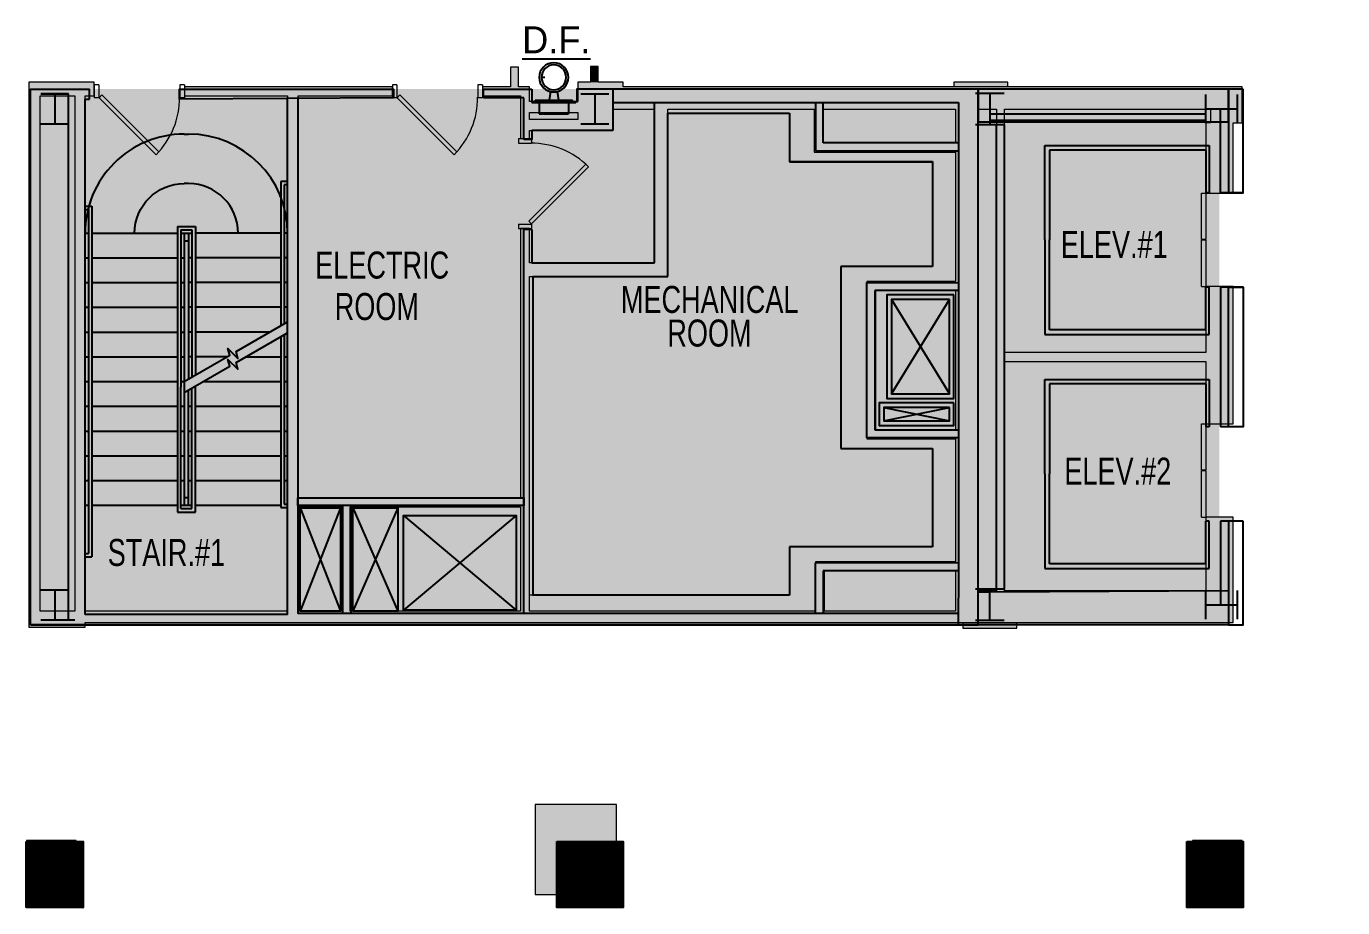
# Model space of a CAD drawing. Header units: inches. Extents: x 1209 to 3903, y 11893 to 13703.
# Drawn here: x 1970 to 2555, y 12635 to 13027 of the extents above; entities that cross this region are included whole.
import ezdxf
from ezdxf.enums import TextEntityAlignment as Align

# ---------------------------------------------------------------- set-up
doc = ezdxf.new("R2010")
doc.units = ezdxf.units.IN
doc.header["$MEASUREMENT"] = 0
for name, color, linetype in [('L1$0$A-Plmb', 8, 'Continuous'), ('L1$0$Plaza America BA02$0$17', 8, 'Continuous'), ('L1$0$Plaza America BA02$0$19', 8, 'Continuous'), ('L1$0$Plaza America BA02$0$51', 8, 'Continuous'), ('L1$0$Plaza America BA02$0$9', 8, 'Continuous'), ('L1$0$SCOPE', 8, 'Continuous')]:
    doc.layers.add(name, color=color, linetype=linetype)
for name, color, linetype, lineweight in [('X2$0$A-DETL', 8, 'Continuous', 13), ('X2$0$A-DETL-GENF', 247, 'Continuous', 9), ('X2$0$A-DOOR', 8, 'Continuous', 13), ('X2$0$A-DOOR-FRAM', 8, 'Continuous', 20), ('X2$0$A-WALL', 8, 'Continuous', 13), ('X2$0$A-WALL-PATT', 8, 'Continuous', 13), ('X2$0$I-WALL', 8, 'Continuous', 13), ('X2$0$Q-SPCQ', 8, 'Continuous', 13), ('X2$0$S-COLS', 8, 'Continuous', 13)]:
    doc.layers.add(name, color=color, linetype=linetype, lineweight=lineweight)
doc.styles.add('L1$0$Plaza America BA02$0$STANDARD', font='txt')
pattern_1 = [(45, (-12694.47085, 2490.9853), (-0.441941738, 0.441941738), [])]

# ---------------------------------------------------------------- blocks, each defined once
blk = doc.blocks.new('X2$0$Single Flush - OTJ_SOLIDFLUSH_ALUM-4757540-FIRST FLOOR DEMOLITION')
at = {"layer": 'X2$0$A-DOOR'}
for p, q in [((-7.42, 28.2), (-8.65, 26.96)), ((-8.65, 26.96), (16.67, 1.64)), ((17.91, 2.87), (-7.42, 28.2)), ((16.67, 1.64), (17.91, 2.87))]:
    blk.add_line(p, q, dxfattribs=at)
blk.add_arc((17.91, 2.87), 35.81, 135, 180.5, dxfattribs=at)
at = {"layer": 'X2$0$A-DOOR-FRAM'}
for p, q in [((-20, -2.88), (-20, 2.87)), ((-20, 2.87), (-18, 2.87)), ((-18, -2.88), (-18, 2.87)), ((18, -2.88), (18, 2.87)), ((18, 2.87), (20, 2.87)), ((20, -2.88), (20, 2.87)), ((-20, -2.88), (-18, -2.88)), ((18, -2.88), (20, -2.88))]:
    blk.add_line(p, q, dxfattribs=at)
blk = doc.blocks.new('X2$0$Concrete-Rectangular-Column - 22_ X 25_-5105699-FIRST FLOOR DEMOLITION')
at = {"layer": 'X2$0$S-COLS'}
blk.add_hatch(color=256, dxfattribs=at).paths.add_polyline_path([(12, 7), (12, 11), (-12, 11), (-12, -11), (12, -11), (12, -5)], flags=0)
for p, q in [((12, 11), (-12, 11)), ((-12, 11), (-12, -11)), ((12, -11), (12, 11)), ((-12, -11), (12, -11))]:
    blk.add_line(p, q, dxfattribs=at)
blk = doc.blocks.new('X2$0$Concrete-Rectangular-Column - 36_ X 40_-5107973-FIRST FLOOR DEMOLITION')
at = {"layer": 'X2$0$S-COLS'}
blk.add_hatch(color=256, dxfattribs=at).paths.add_polyline_path([(18, -20), (18, 20), (-18, 20), (-18, -20)], flags=0)
for p, q in [((18, 20), (-18, 20)), ((-18, 20), (-18, -20)), ((18, -20), (18, 20)), ((-18, -20), (18, -20))]:
    blk.add_line(p, q, dxfattribs=at)
blk = doc.blocks.new('X2$0$Elevator Door-Center _1_ - 41_-5274521-FIRST FLOOR DEMOLITION')
at = {"layer": 'X2$0$Q-SPCQ'}
for p, q in [((-24.65, 8), (-4.03, 8)), ((-24.65, 8), (-24.65, 6)), ((-4.03, 6), (-24.65, 6)), ((-4.03, 6), (-4.03, 8)), ((-3.78, 8), (16.85, 8)), ((-3.78, 6), (-3.78, 8)), ((16.85, 6), (-3.78, 6)), ((16.85, 8), (16.85, 6))]:
    blk.add_line(p, q, dxfattribs=at)
blk = doc.blocks.new('L1$0$Plaza America BA02$0$W12X14')
for p, q in [((-74.25, 80.249625), (74.25, 80.249625)), ((0, 80.249625), (0, -80.249625)), ((-74.25, -80.249625), (74.25, -80.249625))]:
    blk.add_line(p, q)
blk = doc.blocks.new('L1$0$Plaza America BA02$0$COLELE')
for p, q in [((-75.75, 83.999625), (75.75, 83.999625)), ((0, 83.999625), (0, -83.999625)), ((-75.75, -83.999625), (75.75, -83.999625))]:
    blk.add_line(p, q)

msp = doc.modelspace()

# ---------------------------------------------------------------- hatches: boundary and pattern name
at = {"layer": 'L1$0$SCOPE'}
h = msp.add_hatch(dxfattribs=at)
h.set_pattern_fill('ANSI31', color=256, scale=5, style=0)
h.set_pattern_definition(pattern_1)
h.paths.add_polyline_path([(1969.91, 12664.78), (1995.03, 12664.78), (1995.03, 12635.43), (1969.91, 12635.43)])
h = msp.add_hatch(dxfattribs=at)
h.set_pattern_fill('ANSI31', color=256, scale=5, style=0)
h.set_pattern_definition(pattern_1)
h.paths.add_polyline_path([(2205.53, 12664.78), (2234.98, 12664.78), (2234.98, 12635.43), (2205.53, 12635.43)])
h = msp.add_hatch(dxfattribs=at)
h.set_pattern_fill('ANSI31', color=256, scale=5, style=0)
h.set_pattern_definition([(45, (-12697.4832, 2490.9853), (-0.441941738, 0.441941738), [])])
h.paths.add_polyline_path([(2485.38, 12664.78), (2510.35, 12664.78), (2510.35, 12635.43), (2485.38, 12635.43)])
at = {"layer": 'X2$0$A-DETL-GENF'}
h = msp.add_hatch(color=256, dxfattribs=at)
h.paths.add_polyline_path([(2930.86, 12643.67), (2930.86, 12659.84), (2970.46, 12659.84), (2970.46, 12683.41), (2973.96, 12683.41), (2973.96, 12644.86), (3074.46, 12644.86), (3074.46, 12726.41), (3070.46, 12726.41), (3070.46, 12733.41), (3074.46, 12733.41), (3074.46, 12916.76), (3134.26, 12916.76), (3134.26, 12996.11), (2954.46, 12996.11), (2954.46, 12862.87), (3014.46, 12862.87), (3014.46, 12859.37), (2978.46, 12859.37), (2978.46, 12733.41), (3025.46, 12733.41), (3025.46, 12726.41), (2973.96, 12726.41), (2973.96, 12723.41), (2970.46, 12723.41), (2970.46, 12757.39), (2968.96, 12757.39), (2968.96, 12760.89), (2970.46, 12760.89), (2970.46, 12859.37), (2928.46, 12859.37), (2928.46, 12814.88), (2924.96, 12814.88), (2924.96, 12859.37), (2872.23, 12859.37), (2872.23, 12771.38), (2924.96, 12771.38), (2924.96, 12774.88), (2928.46, 12774.88), (2928.46, 12760.89), (2928.96, 12760.89), (2928.96, 12757.39), (2860.86, 12757.36), (2860.86, 12734.57), (2857.36, 12734.57), (2857.36, 12757.36), (2856.73, 12757.36), (2856.73, 12784.36), (2852.22, 12784.36), (2852.22, 12788.36), (2868.73, 12788.36), (2868.73, 12862.87), (2930.46, 12862.87), (2930.46, 12996.11), (2780.97, 12996.11), (2780.97, 12815.84), (2775.97, 12815.84), (2775.97, 12788.36), (2812.22, 12788.36), (2812.22, 12784.36), (2775.97, 12784.36), (2775.97, 12765.13), (2763.97, 12765.13), (2763.97, 12692.32), (2857.36, 12692.32), (2857.36, 12694.57), (2860.86, 12694.57), (2860.86, 12643.67), (2908.03, 12643.67)], flags=0)
h.paths.add_polyline_path([(2970.46, 12643.67), (2970.46, 12657.84), (2932.86, 12657.84), (2932.86, 12643.67), (2968.06, 12643.67)], flags=0)
h.paths.add_polyline_path([(3154.01, 12643.67), (3167.14, 12643.67), (3167.14, 12644.86), (3168.83, 12644.86), (3168.83, 12862.26), (3079.08, 12862.26), (3079.08, 12644.86), (3127.14, 12644.86), (3127.14, 12643.67)], flags=0)
h.paths.add_polyline_path([(3173.45, 12644.86), (3176.5, 12644.86), (3176.5, 12862.26), (3173.45, 12862.26), (3173.45, 12645.86)], flags=0)
h.paths.add_polyline_path([(3181.12, 12644.86), (3187.09, 12644.86), (3187.09, 12862.26), (3181.12, 12862.26), (3181.12, 12645.36)], flags=0)
h.paths.add_polyline_path([(2661.08, 12645.98), (2760.47, 12645.98), (2760.47, 12765.13), (2660.89, 12765.13), (2660.89, 12732.42), (2655.89, 12732.42), (2655.89, 12690.92), (2660.89, 12690.92), (2660.89, 12645.98)], flags=0)
h.paths.add_polyline_path([(2763.97, 12645.98), (2857.36, 12645.98), (2857.36, 12656.84), (2763.97, 12656.84)], flags=0)
h.paths.add_polyline_path([(2857.36, 12660.34), (2857.36, 12688.82), (2763.97, 12688.82), (2763.97, 12660.34), (2846.49, 12660.34)], flags=0)
h.paths.add_polyline_path([(2872.23, 12762.39), (2916.98, 12762.39), (2916.98, 12766.38), (2872.23, 12766.38)], flags=0)
h.paths.add_polyline_path([(1991.25, 12767.11), (1991.25, 12996.11), (1975.89, 12996.11), (1975.89, 12767.11), (1979.01, 12767.11)], flags=0)
h.paths.add_polyline_path([(2324.36, 12767.11), (2382.61, 12767.11), (2382.61, 12785.09), (2324.36, 12785.09), (2324.36, 12776.11)], flags=0)
h.paths.add_polyline_path([(2187.34, 12767.11), (2189.39, 12767.11), (2189.39, 12813.56), (2113.68, 12813.56), (2113.68, 12767.11)], flags=0)
h.paths.add_polyline_path([(2090.5, 12767.11), (2110.18, 12767.11), (2110.18, 12813.56), (2090.5, 12813.56), (2090.5, 12767.37)], flags=0)
h.paths.add_polyline_path([(2320.36, 12767.11), (2320.36, 12789.09), (2382.61, 12789.09), (2382.61, 12843.66), (2343.23, 12843.66), (2343.23, 12913.61), (2382.61, 12913.61), (2382.61, 12971.12), (2319.86, 12971.12), (2319.86, 12990.11), (2254.85, 12990.11), (2254.85, 12915.83), (2193.39, 12915.83), (2193.39, 12767.11)], flags=0)
h.paths.add_polyline_path([(1995.87, 12767.11), (2085.87, 12767.11), (2085.87, 12996.11), (2039.97, 12996.11), (2039.97, 12999.11), (1999.97, 12999.11), (1999.97, 12996.11), (1995.87, 12996.11), (1995.87, 12774.62)], flags=0)
h.paths.add_polyline_path([(2662.89, 12775.13), (2761.97, 12775.13), (2761.97, 12878.23), (2660.89, 12878.23), (2660.89, 12849.04), (2655.89, 12849.04), (2655.89, 12807.54), (2660.89, 12807.54), (2660.89, 12775.13)], flags=0)
h.paths.add_polyline_path([(2493.89, 12776.11), (2493.89, 12808.86), (2499.89, 12808.86), (2499.89, 12850.36), (2493.89, 12850.36), (2493.89, 12878.07), (2404.36, 12878.07), (2404.36, 12776.11)], flags=0)
h.paths.add_polyline_path([(2400.86, 12776.11), (2400.86, 12990.11), (2392.61, 12990.11), (2392.61, 12776.11)], flags=0)
h.paths.add_polyline_path([(2090.5, 12817.56), (2189.39, 12817.56), (2189.39, 12937.11), (2193.39, 12937.11), (2193.39, 12921.83), (2248.85, 12921.83), (2248.85, 12990.11), (2230.37, 12990.11), (2230.37, 12980.62), (2193.39, 12980.62), (2193.39, 12977.11), (2189.39, 12977.11), (2189.39, 12996.11), (2172.39, 12996.11), (2172.39, 12999.11), (2132.39, 12999.11), (2132.39, 12996.11), (2090.5, 12996.11), (2090.5, 12841.36)], flags=0)
h.paths.add_polyline_path([(2347.23, 12847.66), (2382.61, 12847.66), (2382.61, 12909.61), (2347.23, 12909.61)], flags=0)
h.paths.add_polyline_path([(2937.46, 12862.87), (2947.46, 12862.87), (2947.46, 12996.11), (2937.46, 12996.11), (2937.46, 12864.39)], flags=0)
h.paths.add_polyline_path([(3079.25, 12866.89), (3151.26, 12866.89), (3151.26, 12996.11), (3142.26, 12996.11), (3142.26, 12912.76), (3079.08, 12912.76), (3079.08, 12866.89)], flags=0)
h.paths.add_polyline_path([(2404.5, 12882.07), (2493.89, 12882.07), (2493.89, 12911.36), (2499.89, 12911.36), (2499.89, 12952.86), (2493.89, 12952.86), (2493.89, 12984.11), (2495.89, 12984.11), (2495.89, 12990.11), (2404.36, 12990.11), (2404.36, 12882.07)], flags=0)
h.paths.add_polyline_path([(2662.36, 12882.23), (2761.97, 12882.23), (2761.97, 12986.11), (2660.89, 12986.11), (2660.89, 12957.77), (2655.89, 12957.77), (2655.89, 12916.27), (2660.89, 12916.27), (2660.89, 12882.23)], flags=0)
h.paths.add_polyline_path([(2323.86, 12975.12), (2382.61, 12975.12), (2382.61, 12990.11), (2323.86, 12990.11)], flags=0)
h.paths.add_polyline_path([(2199.09, 12985.62), (2214.87, 12985.62), (2214.87, 12988.61), (2193.39, 12988.61), (2193.39, 12985.62)], flags=0)
h.paths.add_polyline_path([(2214.87, 12993.61), (2214.87, 12999.11), (2193.39, 12999.11), (2193.39, 12993.61), (2197.15, 12993.61)], flags=0)
at = {"layer": 'X2$0$A-WALL-PATT'}
for points in [[(2184.89, 13000.11), (2188.39, 13000.11), (2188.39, 13008.86), (2184.89, 13008.86), (2184.89, 13002.11)], [(2223.89, 13002.11), (2223.89, 13009.11), (2220.39, 13009.11), (2220.39, 13002.11)], [(1999.89, 12996.11), (1999.89, 13002.11), (1970.89, 13002.11), (1970.89, 12996.11), (1995.87, 12996.11)], [(2234.89, 12990.11), (2234.89, 13002.11), (2214.87, 13002.11), (2214.87, 12990.11), (2230.37, 12990.11)], [(2404.36, 13000.11), (2405.89, 13000.11), (2405.89, 13002.11), (2381.89, 13002.11), (2381.89, 13000.11), (2400.86, 13000.11)], [(1970.89, 12767.11), (1975.89, 12767.11), (1975.89, 12996.11), (1970.89, 12996.11), (1970.89, 12841.36)], [(1991.25, 12767.11), (1995.87, 12767.11), (1995.87, 12996.11), (1991.25, 12996.11), (1991.25, 12841.36)], [(2090.5, 12767.11), (2090.5, 12996.11), (2085.87, 12996.11), (2085.87, 12767.11)], [(2382.61, 12990.11), (2495.89, 12990.11), (2495.89, 13000.11), (2234.89, 13000.11), (2234.89, 12990.11), (2376.58, 12990.11)], [(2509.89, 12984.11), (2509.89, 13000.11), (2495.89, 13000.11), (2495.89, 12984.11), (2505.89, 12984.11)], [(2193.39, 12988.61), (2214.87, 12988.61), (2214.87, 12993.61), (2193.39, 12993.61), (2193.39, 12990.11)], [(2214.87, 12980.62), (2230.37, 12980.62), (2230.37, 12990.11), (2214.87, 12990.11), (2214.87, 12985.62)], [(2248.85, 12915.83), (2254.85, 12915.83), (2254.85, 12990.11), (2248.85, 12990.11), (2248.85, 12921.83)], [(2323.86, 12971.12), (2323.86, 12990.11), (2319.86, 12990.11), (2319.86, 12971.12)], [(2382.61, 12762.11), (2392.61, 12762.11), (2392.61, 12990.11), (2382.61, 12990.11), (2382.61, 12767.11)], [(2400.86, 12776.11), (2404.36, 12776.11), (2404.36, 12990.11), (2400.86, 12990.11), (2400.86, 12841.36)], [(2214.87, 12980.62), (2214.87, 12985.62), (2193.39, 12985.62), (2193.39, 12980.62)], [(2343.23, 12971.12), (2382.61, 12971.12), (2382.61, 12975.12), (2323.86, 12975.12), (2323.86, 12971.12)], [(2237.11, 12915.83), (2248.85, 12915.83), (2248.85, 12921.83), (2193.39, 12921.83), (2193.39, 12915.83), (2234.89, 12915.83)], [(2343.23, 12843.66), (2347.23, 12843.66), (2347.23, 12913.61), (2343.23, 12913.61)], [(2347.23, 12909.61), (2382.61, 12909.61), (2382.61, 12913.61), (2347.23, 12913.61)], [(2493.89, 12878.07), (2493.89, 12882.07), (2404.36, 12882.07), (2404.36, 12878.07), (2492.16, 12878.07)], [(2368.16, 12843.66), (2382.61, 12843.66), (2382.61, 12847.66), (2347.23, 12847.66), (2347.23, 12843.66)], [(2090.5, 12813.56), (2189.39, 12813.56), (2189.39, 12817.56), (2090.5, 12817.56)], [(2110.18, 12767.11), (2113.68, 12767.11), (2113.68, 12813.56), (2110.18, 12813.56), (2110.18, 12769.16)], [(2505.89, 12776.11), (2505.89, 12807.23), (2493.89, 12807.23), (2493.89, 12776.11)], [(2324.36, 12767.11), (2324.36, 12789.09), (2320.36, 12789.09), (2320.36, 12767.11)], [(2382.61, 12785.09), (2382.61, 12789.09), (2324.36, 12789.09), (2324.36, 12785.09)], [(2392.61, 12762.11), (2505.89, 12762.11), (2505.89, 12776.11), (2392.61, 12776.11), (2392.61, 12767.11)], [(1970.89, 12760.11), (1995.89, 12760.11), (1995.87, 12767.11), (1970.89, 12767.11)], [(1995.89, 12762.11), (2382.61, 12762.11), (2382.61, 12767.11), (1995.89, 12767.11)], [(2392.61, 12759.61), (2409.89, 12759.61), (2409.89, 12762.11), (2385.89, 12762.11), (2385.89, 12759.61), (2390.51, 12759.61)]]:
    msp.add_hatch(color=256, dxfattribs=at).paths.add_polyline_path(points, flags=0)
h = msp.add_hatch(color=256, dxfattribs=at)
h.paths.add_polyline_path([(1999.89, 12996.11), (1999.97, 12996.11), (1999.97, 13000.11), (1999.89, 13000.11)], flags=0)
h.paths.add_polyline_path([(2039.97, 12996.11), (2132.39, 12996.11), (2132.39, 13000.11), (2039.97, 13000.11)], flags=0)
h.paths.add_polyline_path([(2189.39, 12996.11), (2193.39, 12996.11), (2193.39, 13000.11), (2172.39, 13000.11), (2172.39, 12996.11)], flags=0)
h = msp.add_hatch(color=256, dxfattribs=at)
h.paths.add_polyline_path([(2193.39, 12767.11), (2193.39, 12937.11), (2189.39, 12937.11), (2189.39, 12767.11)], flags=0)
h.paths.add_polyline_path([(2189.39, 12977.11), (2193.39, 12977.11), (2193.39, 12996.11), (2189.39, 12996.11), (2189.39, 12980.62)], flags=0)
h = msp.add_hatch(color=256, dxfattribs=at)
h.paths.add_polyline_path([(2495.89, 12909.73), (2505.89, 12909.73), (2505.89, 12911.36), (2493.89, 12911.36), (2493.89, 12909.73)], flags=0)
h.paths.add_polyline_path([(2495.89, 12952.86), (2505.89, 12952.86), (2505.89, 12984.11), (2493.89, 12984.11), (2493.89, 12952.86)], flags=0)
h = msp.add_hatch(color=256, dxfattribs=at)
h.paths.add_polyline_path([(2493.89, 12807.23), (2505.89, 12807.23), (2505.89, 12808.86), (2493.89, 12808.86)], flags=0)
h.paths.add_polyline_path([(2493.89, 12850.36), (2505.89, 12850.36), (2505.89, 12909.73), (2493.89, 12909.73), (2493.89, 12878.07)], flags=0)

# ---------------------------------------------------------------- linework, layer by layer
at = {"layer": 'L1$0$A-Plmb'}
for p, q in [((2200.17, 13004.28), (2198.91, 13004.28)), ((2202.59, 12997.99), (2202.05, 12994.12)), ((2205.64, 12997.99), (2206.18, 12994.12)), ((2195.83, 12994.11), (2212.4, 12994.11)), ((2195.83, 12994.11), (2195.83, 12993.11)), ((2195.83, 12993.11), (2212.4, 12993.11)), ((2197.63, 12993.11), (2197.63, 12988.11)), ((2210.61, 12993.11), (2210.61, 12988.11)), ((2212.4, 12993.11), (2212.4, 12994.11)), ((2197.63, 12988.11), (2210.61, 12988.11))]:
    msp.add_line(p, q, dxfattribs=at)
for major_axis in [(6.5, 0), (5.5, 0)]:
    msp.add_ellipse((2204.12, 13004.28), major_axis=major_axis, ratio=0.99924, start_param=0, end_param=6.283175, dxfattribs=at)
at = {"layer": 'L1$0$Plaza America BA02$0$17'}
for p, q in [((2039.87, 12979.06), (2041.87, 12979.06)), ((2041.87, 12957.07), (2039.87, 12957.07)), ((2082.87, 12958.07), (2082.87, 12893.95)), ((2085.87, 12958.07), (2082.87, 12958.07)), ((2085.87, 12956.57), (2084.37, 12956.57)), ((2084.37, 12956.57), (2084.37, 12894.82)), ((1995.87, 12947.08), (1998.87, 12947.08)), ((1995.87, 12945.58), (1997.37, 12945.58)), ((1997.37, 12945.58), (1997.37, 12792.71)), ((1998.87, 12947.08), (1998.87, 12791.21)), ((2036.87, 12938.09), (2036.87, 12866.6)), ((2036.87, 12938.09), (2044.87, 12938.09)), ((2044.87, 12938.09), (2044.87, 12872.03)), ((1995.87, 12935.09), (1997.37, 12935.09)), ((1998.87, 12935.09), (2036.87, 12935.09)), ((2038.37, 12936.59), (2038.37, 12866.6)), ((2038.37, 12936.59), (2043.37, 12936.59)), ((2038.37, 12935.09), (2043.37, 12935.09)), ((2039.87, 12935.09), (2039.87, 12866.6)), ((2039.87, 12931.59), (2041.87, 12931.59)), ((2041.87, 12935.09), (2041.87, 12870.3)), ((2043.37, 12936.59), (2043.37, 12871.16)), ((2082.87, 12935.09), (2044.87, 12935.09)), ((2085.87, 12935.09), (2084.37, 12935.09)), ((1995.87, 12924.1), (1997.37, 12924.1)), ((1998.87, 12924.1), (2036.87, 12924.1)), ((2038.37, 12924.1), (2039.87, 12924.1)), ((2043.37, 12924.1), (2041.87, 12924.1)), ((2082.87, 12924.1), (2044.87, 12924.1)), ((2085.87, 12924.1), (2084.37, 12924.1)), ((1995.87, 12913.11), (1997.37, 12913.11)), ((1998.87, 12913.11), (2036.87, 12913.11)), ((2038.37, 12913.11), (2039.87, 12913.11)), ((2043.37, 12913.11), (2041.87, 12913.11)), ((2082.87, 12913.11), (2044.87, 12913.11)), ((2085.87, 12913.11), (2084.37, 12913.11)), ((1995.87, 12902.12), (1997.37, 12902.12)), ((1998.87, 12902.12), (2036.87, 12902.12)), ((2038.37, 12902.12), (2039.87, 12902.12)), ((2043.37, 12902.12), (2041.87, 12902.12)), ((2082.87, 12902.12), (2044.87, 12902.12)), ((2085.87, 12902.12), (2084.37, 12902.12)), ((2354.11, 12863.65), (2379.86, 12905.62)), ((2354.11, 12905.62), (2379.86, 12863.65)), ((1995.87, 12891.13), (1997.37, 12891.13)), ((1998.87, 12891.13), (2036.87, 12891.13)), ((2038.37, 12891.13), (2039.87, 12891.13)), ((2043.37, 12891.13), (2041.87, 12891.13)), ((2077.98, 12891.13), (2044.87, 12891.13)), ((1995.87, 12880.14), (1997.37, 12880.14)), ((1998.87, 12880.14), (2036.87, 12880.14)), ((2038.37, 12880.14), (2039.87, 12880.14)), ((2043.37, 12880.14), (2041.87, 12880.14)), ((2058.92, 12880.14), (2044.87, 12880.14)), ((2063.34, 12880.14), (2063.06, 12880.14)), ((1995.87, 12869.14), (1997.37, 12869.14)), ((1998.87, 12869.14), (2036.87, 12869.14)), ((2038.37, 12869.14), (2039.87, 12869.14)), ((2041.87, 12814.19), (2041.87, 12865.42)), ((1995.87, 12858.15), (1997.37, 12858.15)), ((1998.87, 12858.15), (2036.87, 12858.15)), ((2038.37, 12858.15), (2039.87, 12858.15)), ((2350.73, 12857.65), (2379.86, 12851.66)), ((2350.73, 12851.66), (2379.86, 12857.65)), ((1995.87, 12847.16), (1997.37, 12847.16)), ((1998.87, 12847.16), (2036.87, 12847.16)), ((2038.37, 12847.16), (2039.87, 12847.16)), ((1995.87, 12836.17), (1997.37, 12836.17)), ((1998.87, 12836.17), (2036.87, 12836.17)), ((2038.37, 12836.17), (2039.87, 12836.17)), ((1995.87, 12825.18), (1997.37, 12825.18)), ((1998.87, 12825.18), (2036.87, 12825.18)), ((2038.37, 12825.18), (2039.87, 12825.18)), ((1995.87, 12814.19), (1997.37, 12814.19)), ((1998.87, 12814.19), (2036.87, 12814.19)), ((2038.37, 12814.19), (2039.87, 12814.19)), ((2109.37, 12813.06), (2091.37, 12767.1)), ((2091.37, 12813.06), (2109.37, 12767.1)), ((2134.87, 12813.06), (2114.87, 12767.1)), ((2114.87, 12813.06), (2134.87, 12767.1)), ((2187.37, 12809.57), (2137.37, 12767.6)), ((2137.37, 12809.57), (2187.37, 12767.6)), ((1995.87, 12792.71), (1997.37, 12792.71)), ((1995.87, 12791.21), (1998.87, 12791.21))]:
    msp.add_line(p, q, dxfattribs=at)
for points in [[(2381.86, 12907.61), (2352.11, 12907.61), (2352.11, 12861.65), (2381.86, 12861.65)], [(2379.86, 12905.62), (2354.11, 12905.62), (2354.11, 12863.65), (2379.86, 12863.65)], [(2381.86, 12859.65), (2348.73, 12859.65), (2348.73, 12849.66), (2381.86, 12849.66)], [(2379.86, 12857.65), (2350.73, 12857.65), (2350.73, 12851.66), (2379.86, 12851.66)], [(2091.37, 12767.1), (2091.37, 12813.06), (2109.37, 12813.06), (2109.37, 12767.1)], [(2114.87, 12767.1), (2114.87, 12813.06), (2134.87, 12813.06), (2134.87, 12767.1)], [(2137.37, 12767.6), (2137.37, 12809.57), (2187.37, 12809.57), (2187.37, 12767.6)]]:
    msp.add_lwpolyline(points, close=True, dxfattribs=at)
msp.add_lwpolyline([(2039.87, 12869.14), (2060.15, 12880.85), (2059.35, 12883.84), (2063.74, 12879.45), (2062.94, 12882.45), (2085.87, 12895.68)], dxfattribs=at)
for centre, major_axis, start_param, end_param in [((2039.87, 12935.09), (44, 0), 1.570796, 3.141593), ((2041.87, 12935.09), (44, 0), 0, 1.570796), ((2041.87, 12935.09), (22, 0), 0, 1.570796)]:
    msp.add_ellipse(centre, major_axis=major_axis, ratio=0.99924, start_param=start_param, end_param=end_param, dxfattribs=at)
at = {"layer": 'L1$0$Plaza America BA02$0$17', "extrusion": (0, 0, -1)}
msp.add_ellipse((2039.87, 12935.09), major_axis=(-22, 0), ratio=0.99924, start_param=0, end_param=1.570796, dxfattribs=at)
at = {"layer": 'L1$0$Plaza America BA02$0$19'}
for p, q in [((2082.87, 12889.08), (2082.87, 12813.19)), ((2084.37, 12889.94), (2084.37, 12814.69)), ((2067.38, 12880.14), (2082.87, 12880.14)), ((2084.37, 12880.14), (2085.87, 12880.14)), ((2044.87, 12811.19), (2044.87, 12867.15)), ((2048.32, 12869.14), (2082.87, 12869.14)), ((2084.37, 12869.14), (2085.87, 12869.14)), ((2036.87, 12866.6), (2036.87, 12811.19)), ((2038.37, 12812.69), (2038.37, 12866.6)), ((2039.87, 12866.6), (2039.87, 12814.19)), ((2043.37, 12812.69), (2043.37, 12866.29)), ((2041.87, 12858.15), (2043.37, 12858.15)), ((2044.87, 12858.15), (2082.87, 12858.15)), ((2084.37, 12858.15), (2085.87, 12858.15)), ((2041.87, 12847.16), (2043.37, 12847.16)), ((2044.87, 12847.16), (2082.87, 12847.16)), ((2084.37, 12847.16), (2085.87, 12847.16)), ((2041.87, 12836.17), (2043.37, 12836.17)), ((2044.87, 12836.17), (2082.87, 12836.17)), ((2084.37, 12836.17), (2085.87, 12836.17)), ((2041.87, 12825.18), (2043.37, 12825.18)), ((2044.87, 12825.18), (2082.87, 12825.18)), ((2084.37, 12825.18), (2085.87, 12825.18)), ((2039.87, 12817.69), (2041.87, 12817.69)), ((2039.87, 12814.19), (2043.37, 12814.19)), ((2044.87, 12814.19), (2082.87, 12814.19)), ((2084.37, 12814.69), (2085.87, 12814.69)), ((2036.87, 12811.19), (2044.87, 12811.19)), ((2038.37, 12812.69), (2043.37, 12812.69)), ((2082.87, 12813.19), (2085.87, 12813.19))]:
    msp.add_line(p, q, dxfattribs=at)
msp.add_lwpolyline([(2039.87, 12864.27), (2060.15, 12875.97), (2059.35, 12878.97), (2063.74, 12874.58), (2062.94, 12877.58), (2085.87, 12890.81)], dxfattribs=at)
at = {"layer": 'L1$0$Plaza America BA02$0$9'}
for p, q in [((2422.36, 12932.03), (2422.36, 12974)), ((2422.36, 12974), (2495.35, 12974)), ((2495.35, 12974), (2495.35, 12953.02)), ((2489.36, 12972), (2424.36, 12972)), ((2424.36, 12972), (2424.36, 12932.03)), ((2493.85, 12972), (2489.36, 12972)), ((2493.85, 12972), (2493.85, 12953.02)), ((2495.35, 12953.02), (2493.85, 12953.02)), ((2422.36, 12932.03), (2422.36, 12890.07)), ((2424.36, 12892.06), (2424.36, 12932.03)), ((2495.35, 12911.05), (2493.85, 12911.05)), ((2493.85, 12892.06), (2493.85, 12911.05)), ((2495.35, 12890.07), (2495.35, 12911.05)), ((2489.36, 12892.06), (2424.36, 12892.06)), ((2493.85, 12892.06), (2489.36, 12892.06)), ((2422.36, 12890.07), (2495.35, 12890.07)), ((2422.36, 12828.12), (2422.36, 12870.08)), ((2422.36, 12870.08), (2495.35, 12870.08)), ((2489.36, 12868.08), (2424.36, 12868.08)), ((2424.36, 12868.08), (2424.36, 12828.12)), ((2493.85, 12868.08), (2489.36, 12868.08)), ((2493.85, 12868.08), (2493.85, 12849.1)), ((2495.35, 12870.08), (2495.35, 12849.1)), ((2495.35, 12849.1), (2493.85, 12849.1)), ((2422.36, 12828.12), (2422.36, 12786.15)), ((2424.36, 12788.15), (2424.36, 12828.12)), ((2495.35, 12807.13), (2493.85, 12807.13)), ((2493.85, 12788.15), (2493.85, 12807.13)), ((2495.35, 12786.15), (2495.35, 12807.13)), ((2422.36, 12786.15), (2495.35, 12786.15)), ((2489.36, 12788.15), (2424.36, 12788.15)), ((2493.85, 12788.15), (2489.36, 12788.15))]:
    msp.add_line(p, q, dxfattribs=at)
at = {"layer": 'L1$0$SCOPE'}
for p, q in [((1971.56, 12761.11), (1971.56, 12999.1)), ((1971.56, 12999.1), (1997.87, 12999.1)), ((1971.63, 12995.64), (1971.63, 12999.14)), ((1971.63, 12999.14), (1971.63, 12999.14)), ((1988.56, 12996.98), (1976.19, 12996.98)), ((1988.56, 12763.29), (1988.56, 12996.98)), ((1991.38, 12999.1), (1991.38, 12999.1)), ((1997.87, 12994.61), (1997.87, 12999.1)), ((2172.87, 12999.1), (2194.37, 12999.1)), ((2172.87, 12995.11), (2172.87, 12999.1)), ((2172.87, 12999.1), (2172.87, 12999.1)), ((2194.37, 12999.1), (2194.37, 12993.11)), ((2230.37, 12999.1), (2230.37, 12980.62)), ((2510.35, 12999.1), (2230.37, 12999.1)), ((2399.94, 12999.04), (2392.61, 12999.1)), ((2392.61, 12999.1), (2392.65, 12984.52)), ((2392.61, 12999.1), (2392.61, 12999.1)), ((2392.61, 12761.11), (2392.61, 12999.1)), ((2510.35, 12999.1), (2399.94, 12999.04)), ((2503.88, 12984.55), (2503.85, 12999.1)), ((1995.87, 12994.61), (1997.87, 12994.61)), ((1995.87, 12765.72), (1995.87, 12994.61)), ((2085.87, 12765.6), (2085.87, 12994.86)), ((2090.37, 12994.88), (2090.37, 12766.1)), ((2190.87, 12995.11), (2172.87, 12995.11)), ((2190.87, 12976.62), (2190.87, 12995.11)), ((2194.37, 12993.11), (2213.87, 12993.11)), ((2230.37, 12993.11), (2383.86, 12993.11)), ((2248.85, 12921.82), (2248.85, 12993.11)), ((2320.36, 12993.11), (2320.36, 12971.63)), ((2320.36, 12993.11), (2320.36, 12993.11)), ((2323.86, 12975.12), (2323.86, 12993.11)), ((2383.86, 12993.11), (2383.86, 12785.09)), ((2500.35, 12953.02), (2500.35, 12990.3)), ((2254.85, 12988.32), (2308.84, 12988.32)), ((2254.85, 12915.83), (2254.85, 12988.32)), ((2254.85, 12988.31), (2308.84, 12988.31)), ((2254.85, 12915.82), (2254.85, 12988.31)), ((2254.85, 12988.31), (2308.84, 12988.31)), ((2254.85, 12915.82), (2254.85, 12988.31)), ((2308.84, 12988.32), (2308.84, 12966.83)), ((2308.84, 12988.31), (2308.84, 12966.82)), ((2308.84, 12988.31), (2308.84, 12966.82)), ((2392.65, 12984.52), (2397.86, 12984.55)), ((2397.86, 12988.05), (2493.85, 12988.05)), ((2397.86, 12985.3), (2493.85, 12985.3)), ((2397.86, 12984.55), (2503.88, 12984.55)), ((2230.37, 12980.62), (2194.37, 12980.62)), ((2194.37, 12980.62), (2194.37, 12976.62)), ((2400.86, 12776.97), (2400.86, 12983.3)), ((2404.36, 12776.97), (2404.36, 12983.3)), ((2194.37, 12976.62), (2190.87, 12976.62)), ((2383.86, 12975.12), (2323.86, 12975.12)), ((1971.2, 12971.1), (1971.56, 12971.1)), ((2308.84, 12966.83), (2372.34, 12966.83)), ((2308.84, 12966.82), (2372.34, 12966.82)), ((2308.84, 12966.82), (2372.34, 12966.82)), ((2320.36, 12971.63), (2383.86, 12971.63)), ((2372.34, 12966.83), (2372.34, 12920.32)), ((2372.34, 12966.82), (2372.34, 12920.31)), ((2372.34, 12966.82), (2372.34, 12920.31)), ((2383.86, 12971.63), (2383.86, 12971.63)), ((2248.85, 12927.83), (2248.85, 12956.42)), ((2248.85, 12927.82), (2248.85, 12956.41)), ((2248.85, 12927.82), (2248.85, 12956.41)), ((2510.35, 12953.02), (2500.35, 12953.02)), ((2194.37, 12936.65), (2190.87, 12936.65)), ((2190.87, 12766.1), (2190.87, 12936.65)), ((2194.37, 12936.65), (2194.37, 12921.82)), ((2194.37, 12921.82), (2248.85, 12921.82)), ((2194.37, 12921.82), (2248.85, 12921.82)), ((2331.71, 12920.32), (2331.71, 12839.37)), ((2372.34, 12920.32), (2331.71, 12920.32)), ((2331.71, 12920.31), (2331.71, 12839.36)), ((2372.34, 12920.31), (2331.71, 12920.31)), ((2331.71, 12920.31), (2331.71, 12839.36)), ((2372.34, 12920.31), (2331.71, 12920.31)), ((2194.85, 12915.83), (2254.85, 12915.83)), ((2194.85, 12915.83), (2194.85, 12774.31)), ((2194.85, 12915.82), (2254.85, 12915.82)), ((2194.85, 12915.82), (2194.85, 12774.3)), ((2194.85, 12915.82), (2254.85, 12915.82)), ((2194.85, 12915.82), (2194.85, 12774.3)), ((2343.23, 12913.11), (2383.86, 12912.98)), ((2343.23, 12844.16), (2343.23, 12913.11)), ((2343.23, 12913.11), (2343.23, 12913.11)), ((2383.86, 12909.61), (2346.73, 12909.61)), ((2346.73, 12909.61), (2346.73, 12847.66)), ((2510.35, 12911.05), (2500.35, 12911.05)), ((2500.35, 12911.05), (2500.35, 12849.1)), ((2383.86, 12844.16), (2343.23, 12844.16)), ((2346.73, 12847.66), (2383.86, 12847.66)), ((2510.35, 12849.1), (2500.35, 12849.1)), ((2331.71, 12839.37), (2372.34, 12839.37)), ((2331.71, 12839.36), (2372.34, 12839.36)), ((2331.71, 12839.36), (2372.34, 12839.36)), ((2372.34, 12839.37), (2372.34, 12795.79)), ((2372.34, 12839.36), (2372.34, 12795.78)), ((2372.34, 12839.36), (2372.34, 12795.78)), ((2190.87, 12817.56), (2190.87, 12817.56)), ((2510.35, 12807.13), (2500.35, 12807.13)), ((2500.35, 12807.13), (2500.35, 12769.97)), ((2308.84, 12795.79), (2308.84, 12774.31)), ((2372.34, 12795.79), (2308.84, 12795.79)), ((2308.84, 12795.78), (2308.84, 12774.3)), ((2372.34, 12795.78), (2308.84, 12795.78)), ((2308.84, 12795.78), (2308.84, 12774.3)), ((2372.34, 12795.78), (2308.84, 12795.78)), ((2320.36, 12788.58), (2383.86, 12788.75)), ((2320.36, 12766.15), (2320.36, 12788.58)), ((2320.36, 12788.58), (2320.36, 12788.58)), ((2383.86, 12785.09), (2323.86, 12785.09)), ((2323.86, 12785.09), (2323.86, 12766.15)), ((2383.86, 12785.09), (2383.82, 12761.11)), ((2308.84, 12774.31), (2194.85, 12774.31)), ((2308.84, 12774.3), (2194.85, 12774.3)), ((2308.84, 12774.3), (2194.85, 12774.3)), ((1976.19, 12763.29), (1991.38, 12763.29)), ((2085.87, 12765.6), (1995.87, 12765.72)), ((2085.87, 12765.6), (2085.87, 12765.6)), ((2190.87, 12766.1), (2090.37, 12766.1)), ((2383.83, 12766.18), (2190.87, 12766.1)), ((2503.85, 12761.11), (1971.56, 12761.11)), ((1971.56, 12761.11), (1971.56, 12761.11)), ((1971.58, 12761.11), (1975.08, 12761.11)), ((1991.38, 12761.11), (1991.38, 12761.11)), ((1969.76, 12664.78), (1994.89, 12664.78)), ((1969.76, 12635.43), (1969.76, 12664.78)), ((1995.03, 12635.43), (1995.03, 12664.78)), ((2485.38, 12664.78), (2510.35, 12664.78)), ((2488.39, 12664.78), (2488.39, 12635.43)), ((2510.35, 12664.78), (2510.35, 12635.43)), ((1973.26, 12661.28), (1973.26, 12638.93)), ((1991.39, 12661.28), (1973.26, 12661.28)), ((1976.14, 12656.79), (1988.51, 12656.79)), ((1982.33, 12656.79), (1982.33, 12643.42)), ((1991.39, 12638.93), (1991.39, 12661.28)), ((2216.08, 12656.79), (2228.45, 12656.79)), ((2222.27, 12656.79), (2222.27, 12643.42)), ((2506.85, 12661.28), (2488.73, 12661.28)), ((2491.74, 12661.28), (2491.74, 12638.93)), ((2494.62, 12656.79), (2506.99, 12656.79)), ((2500.8, 12656.79), (2500.8, 12643.42)), ((2506.85, 12638.93), (2506.85, 12661.28)), ((1973.26, 12638.93), (1991.39, 12638.93)), ((1976.14, 12643.42), (1988.51, 12643.42)), ((2216.08, 12643.42), (2228.45, 12643.42)), ((2491.74, 12638.93), (2509.87, 12638.93)), ((2494.62, 12643.42), (2506.99, 12643.42)), ((2506.99, 12643.42), (2506.99, 12643.42)), ((1969.76, 12635.43), (1969.76, 12635.43)), ((1994.89, 12635.43), (1969.76, 12635.43)), ((2510.35, 12635.43), (2488.39, 12635.43))]:
    msp.add_line(p, q, dxfattribs=at)
for points in [[(2132.87, 12995.11), (2037.87, 12994.61), (2037.87, 12999.1), (2132.87, 12999.1), (2132.87, 12995.11)], [(2503.85, 12999.1), (2503.85, 12953.02), (2510.35, 12953.02), (2510.35, 12999.1)], [(2113.87, 12814.06), (2113.87, 12766.1), (2110.37, 12766.1), (2110.37, 12814.06)], [(2392.61, 12761.11), (2392.65, 12775.72), (2397.86, 12775.72), (2503.85, 12776.28), (2503.85, 12761.11)]]:
    msp.add_lwpolyline(points, dxfattribs=at)
at = {"layer": 'L1$0$SCOPE', "flags": 128}
for points in [[(2510.35, 12999.1), (2214.32, 12999.1), (2214.32, 12993.11)], [(1971.56, 12761.11), (2392.61, 12761.11)]]:
    msp.add_lwpolyline(points, dxfattribs=at)
at = {"layer": 'L1$0$SCOPE'}
for points in [[(2503.85, 12911.05), (2510.35, 12911.05), (2510.35, 12849.1), (2503.85, 12849.1)], [(2190.87, 12814.06), (2090.37, 12814.06), (2090.37, 12817.56), (2190.87, 12817.56)], [(2510.35, 12807.13), (2503.85, 12807.13), (2503.85, 12761.11), (2510.35, 12761.11)], [(2205.53, 12664.78), (2234.98, 12664.78), (2234.98, 12635.43), (2205.53, 12635.43)], [(2485.38, 12664.78), (2510.35, 12664.78), (2510.35, 12635.43), (2485.38, 12635.43)], [(2208.53, 12661.78), (2231.98, 12661.78), (2231.98, 12638.43), (2208.53, 12638.43)]]:
    msp.add_lwpolyline(points, close=True, dxfattribs=at)
at = {"layer": 'L1$0$SCOPE', "flags": 128}
msp.add_lwpolyline([(1969.91, 12664.78), (1995.03, 12664.78), (1995.03, 12635.43), (1969.91, 12635.43)], close=True, dxfattribs=at)
at = {"layer": 'X2$0$A-DETL'}
for p, q in [((2254.85, 12988.32), (2308.84, 12988.32)), ((2308.84, 12988.32), (2308.84, 12966.83)), ((2308.84, 12966.83), (2372.34, 12966.83)), ((2372.34, 12966.83), (2372.34, 12920.32)), ((2331.71, 12920.32), (2331.71, 12839.37)), ((2372.34, 12920.32), (2331.71, 12920.32)), ((2352.11, 12907.61), (2381.92, 12907.61)), ((2352.11, 12861.65), (2352.11, 12907.61)), ((2354.11, 12905.62), (2379.86, 12863.65)), ((2354.11, 12863.65), (2379.86, 12905.62)), ((2354.11, 12905.62), (2379.86, 12905.62)), ((2354.11, 12863.65), (2354.11, 12905.62)), ((2379.86, 12905.62), (2379.86, 12863.65)), ((2381.92, 12861.65), (2352.11, 12861.65)), ((2379.86, 12863.65), (2354.11, 12863.65)), ((2348.73, 12859.65), (2381.92, 12859.65)), ((2348.73, 12849.66), (2348.73, 12859.65)), ((2350.73, 12857.65), (2379.86, 12851.66)), ((2350.73, 12851.66), (2379.86, 12857.65)), ((2350.73, 12857.65), (2379.86, 12857.65)), ((2350.73, 12851.66), (2350.73, 12857.65)), ((2379.86, 12857.65), (2379.86, 12851.66)), ((2381.92, 12849.66), (2348.73, 12849.66)), ((2379.86, 12851.66), (2350.73, 12851.66)), ((2331.71, 12839.37), (2372.34, 12839.37)), ((2372.34, 12839.37), (2372.34, 12795.79)), ((2308.84, 12795.79), (2308.84, 12774.31)), ((2372.34, 12795.79), (2308.84, 12795.79)), ((2308.84, 12774.31), (2193.39, 12774.31))]:
    msp.add_line(p, q, dxfattribs=at)
at = {"layer": 'X2$0$A-WALL'}
for p, q in [((1999.89, 13002.11), (1970.89, 13002.11)), ((1970.89, 13002.11), (1970.89, 12996.11)), ((1999.89, 13000.11), (1999.89, 13002.11)), ((2220.39, 13002.11), (2214.87, 13002.11)), ((2214.87, 13002.11), (2214.87, 12993.61)), ((2234.89, 13002.11), (2223.89, 13002.11)), ((2234.89, 13000.11), (2234.89, 13002.11)), ((1975.89, 12996.11), (1991.25, 12996.11)), ((1991.25, 12996.11), (1991.25, 12767.11)), ((1995.87, 12767.11), (1995.87, 12996.11)), ((1995.87, 12996.11), (1999.97, 12996.11)), ((1999.97, 13000.11), (1999.89, 13000.11)), ((1999.97, 12996.11), (1999.97, 13000.11)), ((2132.39, 13000.11), (2039.97, 13000.11)), ((2039.97, 13000.11), (2039.97, 12996.11)), ((2039.97, 12996.11), (2085.87, 12996.11)), ((2085.87, 12996.11), (2085.87, 12767.11)), ((2090.5, 12996.11), (2132.39, 12996.11)), ((2090.5, 12817.56), (2090.5, 12996.11)), ((2132.39, 12996.11), (2132.39, 13000.11)), ((2184.89, 13000.11), (2172.39, 13000.11)), ((2172.39, 13000.11), (2172.39, 12996.11)), ((2172.39, 12996.11), (2189.39, 12996.11)), ((2193.39, 13000.11), (2188.39, 13000.11)), ((2189.39, 12996.11), (2189.39, 12977.11)), ((2193.39, 12993.61), (2193.39, 13000.11)), ((2509.89, 13000.11), (2234.89, 13000.11)), ((2509.89, 12984.11), (2509.89, 13000.11)), ((2230.37, 12990.11), (2248.85, 12990.11)), ((2230.37, 12980.62), (2230.37, 12990.11)), ((2248.85, 12990.11), (2248.85, 12921.83)), ((2254.85, 12915.83), (2254.85, 12990.11)), ((2254.85, 12990.11), (2319.86, 12990.11)), ((2319.86, 12990.11), (2319.86, 12971.12)), ((2323.86, 12975.12), (2323.86, 12990.11)), ((2323.86, 12990.11), (2382.61, 12990.11)), ((2382.61, 12990.11), (2382.61, 12975.12)), ((2392.61, 12776.11), (2392.61, 12990.11)), ((2392.61, 12990.11), (2400.86, 12990.11)), ((2404.36, 12990.11), (2495.89, 12990.11)), ((2495.89, 12990.11), (2495.89, 12984.11)), ((2193.39, 12985.62), (2193.39, 12988.61)), ((2214.87, 12988.61), (2214.87, 12985.62)), ((2495.89, 12984.11), (2493.89, 12984.11)), ((2493.89, 12984.11), (2493.89, 12952.86)), ((2505.89, 12952.86), (2505.89, 12984.11)), ((2505.89, 12984.11), (2509.89, 12984.11)), ((2193.39, 12977.11), (2193.39, 12980.62)), ((2214.87, 12980.62), (2230.37, 12980.62)), ((2189.39, 12977.11), (2193.39, 12977.11)), ((2382.61, 12975.12), (2323.86, 12975.12)), ((2319.86, 12971.12), (2382.61, 12971.12)), ((2382.61, 12971.12), (2382.61, 12913.61)), ((2493.89, 12952.86), (2505.89, 12952.86)), ((2193.39, 12937.11), (2189.39, 12937.11)), ((2189.39, 12937.11), (2189.39, 12817.56)), ((2193.39, 12921.83), (2193.39, 12937.11)), ((2248.85, 12921.83), (2193.39, 12921.83)), ((2193.39, 12767.11), (2193.39, 12915.83)), ((2193.39, 12915.83), (2254.85, 12915.83)), ((2343.23, 12913.61), (2343.23, 12843.66)), ((2382.61, 12913.61), (2343.23, 12913.61)), ((2347.23, 12847.66), (2347.23, 12909.61)), ((2347.23, 12909.61), (2382.61, 12909.61)), ((2382.61, 12909.61), (2382.61, 12847.66)), ((2493.89, 12911.36), (2493.89, 12882.07)), ((2505.89, 12911.36), (2493.89, 12911.36)), ((2505.89, 12850.36), (2505.89, 12911.36)), ((2493.89, 12882.07), (2404.36, 12882.07)), ((2404.36, 12878.07), (2493.89, 12878.07)), ((2493.89, 12878.07), (2493.89, 12850.36)), ((2493.89, 12850.36), (2505.89, 12850.36)), ((2343.23, 12843.66), (2382.61, 12843.66)), ((2382.61, 12847.66), (2347.23, 12847.66)), ((2382.61, 12843.66), (2382.61, 12789.09)), ((2189.39, 12817.56), (2090.5, 12817.56)), ((2090.5, 12767.11), (2090.5, 12813.56)), ((2090.5, 12813.56), (2110.18, 12813.56)), ((2113.68, 12813.56), (2189.39, 12813.56)), ((2189.39, 12813.56), (2189.39, 12767.11)), ((2505.89, 12808.86), (2493.89, 12808.86)), ((2493.89, 12808.86), (2493.89, 12776.11)), ((2505.89, 12762.11), (2505.89, 12808.86)), ((2320.36, 12789.09), (2320.36, 12767.11)), ((2382.61, 12789.09), (2320.36, 12789.09)), ((2324.36, 12767.11), (2324.36, 12785.09)), ((2324.36, 12785.09), (2382.61, 12785.09)), ((2382.61, 12785.09), (2382.61, 12767.11)), ((2400.86, 12776.11), (2392.61, 12776.11)), ((2493.89, 12776.11), (2404.36, 12776.11)), ((1970.89, 12767.11), (1970.89, 12760.11)), ((1991.25, 12767.11), (1975.89, 12767.11)), ((1995.89, 12767.11), (1995.87, 12767.11)), ((1995.89, 12760.11), (1995.89, 12762.11)), ((2382.61, 12762.11), (2505.89, 12762.11)), ((1970.89, 12760.11), (1995.89, 12760.11))]:
    msp.add_line(p, q, dxfattribs=at)
at = {"layer": 'X2$0$I-WALL'}
for p, q in [((2184.89, 13008.86), (2184.89, 13000.11)), ((2188.39, 13008.86), (2184.89, 13008.86)), ((2188.39, 13000.11), (2188.39, 13008.86)), ((2220.39, 13009.11), (2220.39, 13002.11)), ((2223.89, 13009.11), (2220.39, 13009.11)), ((2223.89, 13002.11), (2223.89, 13009.11)), ((2405.89, 13002.11), (2381.89, 13002.11)), ((2381.89, 13002.11), (2381.89, 13000.11)), ((2405.89, 13000.11), (2405.89, 13002.11)), ((1970.89, 12996.11), (1970.89, 12767.11)), ((1975.89, 12767.11), (1975.89, 12996.11)), ((2214.87, 12993.61), (2193.39, 12993.61)), ((2400.86, 12990.11), (2400.86, 12776.11)), ((2404.36, 12882.07), (2404.36, 12990.11)), ((2193.39, 12988.61), (2214.87, 12988.61)), ((2214.87, 12985.62), (2193.39, 12985.62)), ((2193.39, 12980.62), (2214.87, 12980.62)), ((2404.36, 12776.11), (2404.36, 12878.07)), ((2110.18, 12813.56), (2110.18, 12767.11)), ((2113.68, 12767.11), (2113.68, 12813.56)), ((2085.87, 12767.11), (1995.89, 12767.11)), ((1995.89, 12762.11), (2382.61, 12762.11)), ((2110.18, 12767.11), (2090.5, 12767.11)), ((2189.39, 12767.11), (2113.68, 12767.11)), ((2320.36, 12767.11), (2193.39, 12767.11)), ((2382.61, 12767.11), (2324.36, 12767.11)), ((2385.89, 12762.11), (2385.89, 12759.61)), ((2409.89, 12759.61), (2409.89, 12762.11)), ((2385.89, 12759.61), (2409.89, 12759.61))]:
    msp.add_line(p, q, dxfattribs=at)

# ---------------------------------------------------------------- block references
at = {"layer": 'L1$0$SCOPE', "xscale": 0.08332999666890828, "yscale": 0.08326667999972415}
for name, p in [('L1$0$Plaza America BA02$0$W12X14', (1982.38, 12990.3)), ('L1$0$Plaza America BA02$0$W12X14', (2222.37, 12990.3)), ('L1$0$Plaza America BA02$0$COLELE', (2397.86, 12990.3)), ('L1$0$Plaza America BA02$0$W12X14', (1982.38, 12769.97))]:
    msp.add_blockref(name, p, dxfattribs=at)
at = {"layer": 'L1$0$SCOPE'}
for p, xscale, yscale, rotation in [((2500.85, 12990.3), 0.08326667999972415, 0.08332999666708929, 90), ((2397.86, 12769.97), 0.08332999666890828, 0.08326667999972415, 180), ((2500.85, 12769.97), 0.08326667999972415, 0.08332999666708929, 90)]:
    msp.add_blockref('L1$0$Plaza America BA02$0$COLELE', p, dxfattribs=dict(at, xscale=xscale, yscale=yscale, rotation=rotation))
at = {"layer": 'X2$0$A-DOOR'}
for p, rotation in [((2019.97, 12998.11), 180), ((2152.39, 12998.11), 180), ((2191.39, 12957.11), 270)]:
    msp.add_blockref('X2$0$Single Flush - OTJ_SOLIDFLUSH_ALUM-4757540-FIRST FLOOR DEMOLITION', p, dxfattribs=dict(at, rotation=rotation))
at = {"layer": 'X2$0$Q-SPCQ', "rotation": 90}
for p in [(2499.89, 12936.01), (2499.89, 12833.51)]:
    msp.add_blockref('X2$0$Elevator Door-Center _1_ - 41_-5274521-FIRST FLOOR DEMOLITION', p, dxfattribs=at)
at = {"layer": 'X2$0$S-COLS'}
msp.add_blockref('X2$0$Concrete-Rectangular-Column - 36_ X 40_-5107973-FIRST FLOOR DEMOLITION', (2213.91, 12661.23), dxfattribs=at)
at = {"layer": 'X2$0$S-COLS', "rotation": 270}
for p in [(1980.84, 12653.23), (2498.89, 12653.23)]:
    msp.add_blockref('X2$0$Concrete-Rectangular-Column - 22_ X 25_-5105699-FIRST FLOOR DEMOLITION', p, dxfattribs=at)

# ---------------------------------------------------------------- texts
at = {"layer": 'L1$0$Plaza America BA02$0$51', "style": 'L1$0$Plaza America BA02$0$STANDARD', "width": 1.000761}
msp.add_text('%%UD.F.', height=11.99, dxfattribs=at).set_placement((2190.08, 13014.96))
at = {"layer": 'L1$0$Plaza America BA02$0$51', "style": 'L1$0$Plaza America BA02$0$STANDARD', "width": 0.75}
for s, p in [('ELEV.#1', (2429.37, 12936.06)), ('ELECTRIC', (2098.11, 12926.9)), ('ROOM', (2106.78, 12908.48)), ('MECHANICAL', (2233.92, 12911.64)), ('ROOM', (2254.56, 12896.7)), ('ELEV.#2', (2430.93, 12835.34)), ('STAIR.#1', (2005.91, 12799.22))]:
    msp.add_text(s, height=12, dxfattribs=at).set_placement(p, align=Align.TOP_LEFT)

doc.saveas('drawing.dxf')
